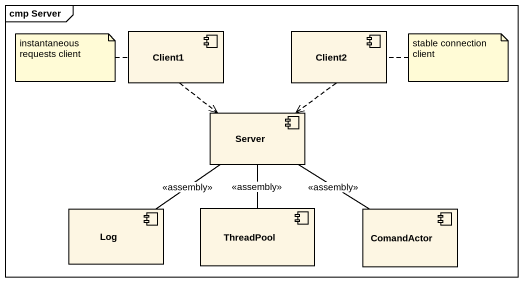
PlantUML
@startuml
mainframe cmp Server
component Client1
component Client2
component Server
component Log
component ThreadPool
component ComandActor
Client1 ..> Server
Client2 ..> Server
Log -up- Server : <<assembly>>
ThreadPool -up- Server : <<assembly>>
ComandActor -up- Server : <<assembly>>
note left of Client1 : instantaneous requests client
note right of Client2 : stable connection client
@enduml
